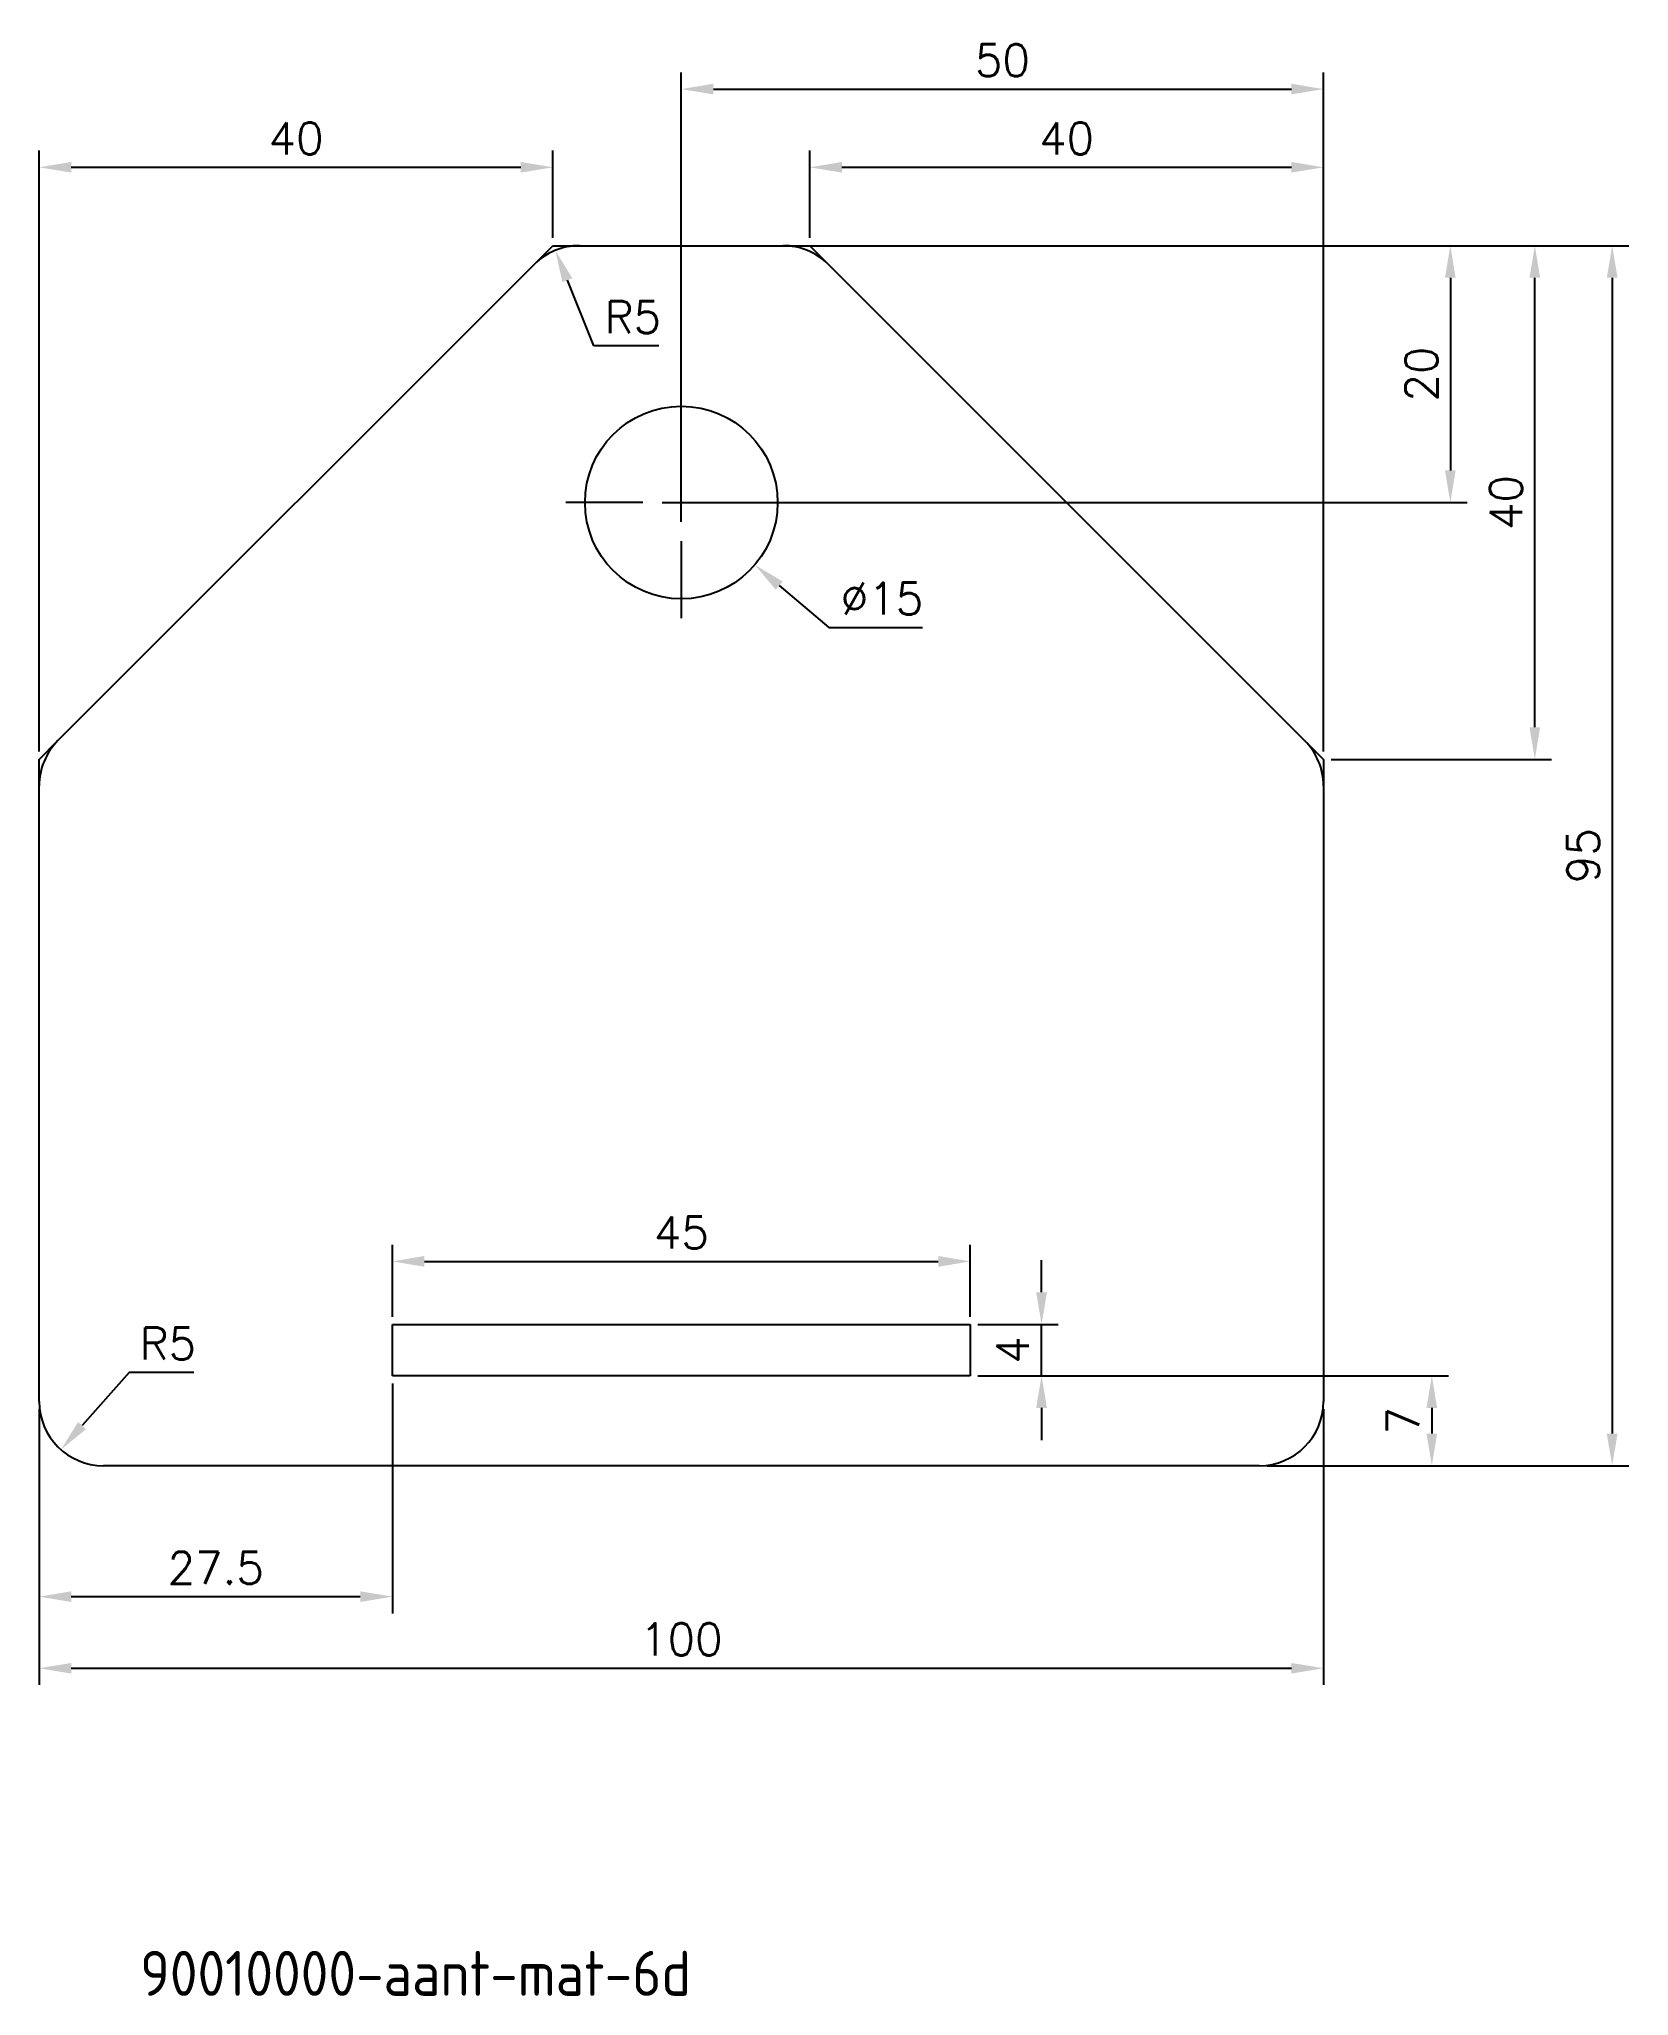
# Model space of a CAD drawing. Extents: x 2724 to 2847, y 46 to 198.
import ezdxf

# ---------------------------------------------------------------- set-up
doc = ezdxf.new("R2010")
doc.units = 0
doc.header["$LTSCALE"] = 0.5
doc.layers.get('DEFPOINTS').update_dxf_attribs({"linetype": 'CONTINUOUS'})
for name, color, linetype in [('50VOL', 13, 'CONTINUOUS'), ('70VOL', 5, 'CONTINUOUS'), ('BRANDLIJN', 93, 'CONTINUOUS')]:
    doc.layers.add(name, color=color, linetype=linetype)
doc.styles.add('ROMANS', font='romans.shx')
doc.styles.get("Standard").update_dxf_attribs({"font": 'isocp.shx'})
doc.dimstyles.new('1_OP_01$0', dxfattribs={"dimtxt": 2.5, "dimasz": 2.5, "dimexe": 1.3, "dimexo": 0.6, "dimgap": 1, "dimtad": 1, "dimdec": 1, "dimdsep": 46, "dimtxsty": 'ROMANS', "dimcen": 2.5, "dimclrd": 150, "dimclre": 150, "dimclrt": 5, "dimadec": 0, "dimazin": 0, "dimtfac": 1, "dimtdec": 1, "dimtmove": 0, "dimatfit": 3, "dimfxl": 0, "dimtolj": 1, "dimtzin": 0, "dimarcsym": 0})
doc.dimstyles.new('1_OP_01$3', dxfattribs={"dimtxt": 2.5, "dimasz": 2.5, "dimexe": 1.3, "dimexo": 0.6, "dimgap": 1, "dimtad": 1, "dimtoh": 1, "dimdec": 1, "dimdsep": 46, "dimtxsty": 'ROMANS', "dimcen": -1.5, "dimclrd": 150, "dimclre": 150, "dimclrt": 5, "dimadec": 0, "dimazin": 0, "dimtfac": 1, "dimtdec": 1, "dimtofl": 0, "dimtmove": 0, "dimatfit": 0, "dimfxl": 0, "dimtolj": 1, "dimtzin": 0, "dimarcsym": 0})
doc.dimstyles.new('1_OP_01$4', dxfattribs={"dimtxt": 2.5, "dimasz": 2.5, "dimexe": 1.3, "dimexo": 0.6, "dimgap": 1, "dimtad": 1, "dimtoh": 1, "dimdec": 1, "dimdsep": 46, "dimtxsty": 'ROMANS', "dimcen": 1, "dimclrd": 150, "dimclre": 150, "dimclrt": 5, "dimadec": 0, "dimazin": 0, "dimtfac": 1, "dimtdec": 1, "dimtofl": 0, "dimtmove": 0, "dimatfit": 3, "dimfxl": 0, "dimtolj": 1, "dimtzin": 0, "dimarcsym": 0})

# ---------------------------------------------------------------- blocks, each defined once
blk = doc.blocks.new('*D1')
at = {"layer": '70VOL', "color": 150, "lineweight": -2}
for p, q in [((2723.6, 91.36), (2723.6, 69.89)), ((2823.6, 91.36), (2823.6, 69.89)), ((2726.1, 71.19), (2821.1, 71.19))]:
    blk.add_line(p, q, dxfattribs=at)
at = {"layer": '70VOL', "color": 150}
for points in [[(2726.1, 71.6), (2726.1, 70.77), (2723.6, 71.19)], [(2821.1, 71.6), (2821.1, 70.77), (2823.6, 71.19)]]:
    blk.add_solid(points, dxfattribs=at)
at = {"layer": 'DEFPOINTS', "color": 0}
for p in [(2723.6, 91.96), (2823.6, 91.96), (2823.6, 71.19)]:
    blk.add_point(p, dxfattribs=at)
at = {"layer": '70VOL', "color": 5, "insert": (2773.6, 73.44), "char_height": 2.5, "attachment_point": 5, "style": 'ROMANS'}
blk.add_mtext('\\A1;100', dxfattribs=at)
blk = doc.blocks.new('*D2')
at = {"layer": '70VOL', "color": 150, "lineweight": -2}
for p, q in [((2751.1, 98.56), (2751.1, 104.17)), ((2796.1, 98.56), (2796.1, 104.17)), ((2753.6, 102.87), (2793.6, 102.87))]:
    blk.add_line(p, q, dxfattribs=at)
at = {"layer": '70VOL', "color": 150}
for points in [[(2753.6, 103.29), (2753.6, 102.45), (2751.1, 102.87)], [(2793.6, 103.29), (2793.6, 102.45), (2796.1, 102.87)]]:
    blk.add_solid(points, dxfattribs=at)
at = {"layer": 'DEFPOINTS', "color": 0}
for p in [(2796.1, 102.87), (2751.1, 97.96), (2796.1, 97.96)]:
    blk.add_point(p, dxfattribs=at)
at = {"layer": '70VOL', "color": 5, "insert": (2773.6, 105.12), "char_height": 2.5, "attachment_point": 5, "style": 'ROMANS'}
blk.add_mtext('\\A1;45', dxfattribs=at)
blk = doc.blocks.new('*D3')
at = {"layer": '70VOL', "color": 150, "lineweight": -2}
for p, q in [((2801.65, 100.46), (2801.65, 102.96)), ((2796.7, 97.96), (2802.95, 97.96)), ((2801.65, 93.96), (2801.65, 97.96)), ((2796.7, 93.96), (2802.95, 93.96)), ((2801.65, 91.46), (2801.65, 88.96))]:
    blk.add_line(p, q, dxfattribs=at)
at = {"layer": '70VOL', "color": 150}
for points in [[(2801.23, 100.46), (2802.07, 100.46), (2801.65, 97.96)], [(2801.23, 91.46), (2802.07, 91.46), (2801.65, 93.96)]]:
    blk.add_solid(points, dxfattribs=at)
at = {"layer": 'DEFPOINTS', "color": 0}
for p in [(2796.1, 97.96), (2801.65, 97.96), (2796.1, 93.96)]:
    blk.add_point(p, dxfattribs=at)
at = {"layer": '70VOL', "color": 5, "insert": (2799.4, 95.96), "char_height": 2.5, "attachment_point": 5, "rotation": 90, "style": 'ROMANS'}
blk.add_mtext('\\A1;4', dxfattribs=at)
blk = doc.blocks.new('*D4')
at = {"layer": '70VOL', "color": 150, "lineweight": -2}
for p, q in [((2751.1, 93.36), (2751.1, 75.46)), ((2723.6, 90.76), (2723.6, 75.46)), ((2748.6, 76.76), (2726.1, 76.76))]:
    blk.add_line(p, q, dxfattribs=at)
at = {"layer": '70VOL', "color": 150}
for points in [[(2726.1, 77.18), (2726.1, 76.35), (2723.6, 76.76)], [(2748.6, 77.18), (2748.6, 76.35), (2751.1, 76.76)]]:
    blk.add_solid(points, dxfattribs=at)
at = {"layer": 'DEFPOINTS', "color": 0}
for p in [(2751.1, 93.96), (2723.6, 91.36), (2723.6, 76.76)]:
    blk.add_point(p, dxfattribs=at)
at = {"layer": '70VOL', "color": 5, "insert": (2737.35, 79.01), "char_height": 2.5, "attachment_point": 5, "style": 'ROMANS'}
blk.add_mtext('\\A1;27.5', dxfattribs=at)
blk = doc.blocks.new('*D5')
at = {"layer": '70VOL', "color": 150, "lineweight": -2}
for p, q in [((2796.7, 93.96), (2833.34, 93.96)), ((2832.04, 91.46), (2832.04, 89.46)), ((2819.2, 86.96), (2833.34, 86.96))]:
    blk.add_line(p, q, dxfattribs=at)
at = {"layer": '70VOL', "color": 150}
for points in [[(2831.62, 91.46), (2832.45, 91.46), (2832.04, 93.96)], [(2831.62, 89.46), (2832.45, 89.46), (2832.04, 86.96)]]:
    blk.add_solid(points, dxfattribs=at)
at = {"layer": 'DEFPOINTS', "color": 0}
for p in [(2796.1, 93.96), (2818.6, 86.96), (2832.04, 86.96)]:
    blk.add_point(p, dxfattribs=at)
at = {"layer": '70VOL', "color": 5, "insert": (2829.79, 90.46), "char_height": 2.5, "attachment_point": 5, "rotation": 90, "style": 'ROMANS'}
blk.add_mtext('\\A1;7', dxfattribs=at)
blk = doc.blocks.new('*D6')
at = {"layer": '70VOL', "color": 150, "lineweight": -2}
for p, q in [((2773.6, 164.96), (2773.6, 170.96)), ((2773.6, 160.46), (2773.6, 163.46)), ((2770.6, 161.96), (2764.6, 161.96)), ((2772.1, 161.96), (2775.1, 161.96)), ((2776.6, 161.96), (2782.6, 161.96)), ((2773.6, 158.96), (2773.6, 152.96)), ((2781.22, 155.49), (2785.08, 152.23)), ((2785.08, 152.23), (2792.38, 152.23))]:
    blk.add_line(p, q, dxfattribs=at)
at = {"layer": '70VOL', "color": 150}
blk.add_solid([(2781.49, 155.81), (2780.95, 155.17), (2779.32, 157.11)], dxfattribs=at)
at = {"layer": 'DEFPOINTS', "color": 0}
for p in [(2767.88, 166.81), (2779.32, 157.11)]:
    blk.add_point(p, dxfattribs=at)
at = {"layer": '70VOL', "color": 5, "insert": (2789.23, 154.48), "char_height": 2.5, "attachment_point": 5, "style": 'ROMANS'}
blk.add_mtext('\\A1;∅15', dxfattribs=at)
blk = doc.blocks.new('*D7')
at = {"layer": '70VOL', "color": 150, "lineweight": -2}
for p, q in [((2783.6, 182.56), (2783.6, 189.36)), ((2823.6, 142.56), (2823.6, 189.36)), ((2786.1, 188.06), (2821.1, 188.06))]:
    blk.add_line(p, q, dxfattribs=at)
at = {"layer": '70VOL', "color": 150}
for points in [[(2786.1, 188.48), (2786.1, 187.65), (2783.6, 188.06)], [(2821.1, 188.48), (2821.1, 187.65), (2823.6, 188.06)]]:
    blk.add_solid(points, dxfattribs=at)
at = {"layer": 'DEFPOINTS', "color": 0}
for p in [(2823.6, 188.06), (2783.6, 181.96), (2823.6, 141.96)]:
    blk.add_point(p, dxfattribs=at)
at = {"layer": '70VOL', "color": 5, "insert": (2803.6, 190.31), "char_height": 2.5, "attachment_point": 5, "style": 'ROMANS'}
blk.add_mtext('\\A1;40', dxfattribs=at)
blk = doc.blocks.new('*D8')
at = {"layer": '70VOL', "color": 150, "lineweight": -2}
for p, q in [((2784.2, 181.96), (2834.78, 181.96)), ((2833.48, 179.46), (2833.48, 164.46)), ((2774.2, 161.96), (2834.78, 161.96))]:
    blk.add_line(p, q, dxfattribs=at)
at = {"layer": '70VOL', "color": 150}
for points in [[(2833.06, 179.46), (2833.89, 179.46), (2833.48, 181.96)], [(2833.06, 164.46), (2833.89, 164.46), (2833.48, 161.96)]]:
    blk.add_solid(points, dxfattribs=at)
at = {"layer": 'DEFPOINTS', "color": 0}
for p in [(2783.6, 181.96), (2773.6, 161.96), (2833.48, 161.96)]:
    blk.add_point(p, dxfattribs=at)
at = {"layer": '70VOL', "color": 5, "insert": (2831.23, 171.96), "char_height": 2.5, "attachment_point": 5, "rotation": 90, "style": 'ROMANS'}
blk.add_mtext('\\A1;20', dxfattribs=at)
blk = doc.blocks.new('*D9')
at = {"layer": '70VOL', "color": 150, "lineweight": -2}
for p, q in [((2773.6, 162.56), (2773.6, 195.45)), ((2823.6, 142.56), (2823.6, 195.45)), ((2776.1, 194.15), (2821.1, 194.15))]:
    blk.add_line(p, q, dxfattribs=at)
at = {"layer": '70VOL', "color": 150}
for points in [[(2776.1, 194.57), (2776.1, 193.74), (2773.6, 194.15)], [(2821.1, 194.57), (2821.1, 193.74), (2823.6, 194.15)]]:
    blk.add_solid(points, dxfattribs=at)
at = {"layer": 'DEFPOINTS', "color": 0}
for p in [(2823.6, 194.15), (2773.6, 161.96), (2823.6, 141.96)]:
    blk.add_point(p, dxfattribs=at)
at = {"layer": '70VOL', "color": 5, "insert": (2798.6, 196.4), "char_height": 2.5, "attachment_point": 5, "style": 'ROMANS'}
blk.add_mtext('\\A1;50', dxfattribs=at)
blk = doc.blocks.new('*D10')
at = {"layer": '70VOL', "color": 150, "lineweight": -2}
for p, q in [((2784.2, 181.96), (2841.36, 181.96)), ((2840.06, 144.46), (2840.06, 179.46)), ((2824.2, 141.96), (2841.36, 141.96))]:
    blk.add_line(p, q, dxfattribs=at)
at = {"layer": '70VOL', "color": 150}
for points in [[(2839.64, 179.46), (2840.47, 179.46), (2840.06, 181.96)], [(2839.64, 144.46), (2840.47, 144.46), (2840.06, 141.96)]]:
    blk.add_solid(points, dxfattribs=at)
at = {"layer": 'DEFPOINTS', "color": 0}
for p in [(2783.6, 181.96), (2840.06, 181.96), (2823.6, 141.96)]:
    blk.add_point(p, dxfattribs=at)
at = {"layer": '70VOL', "color": 5, "insert": (2837.81, 161.96), "char_height": 2.5, "attachment_point": 5, "rotation": 90, "style": 'ROMANS'}
blk.add_mtext('\\A1;40', dxfattribs=at)
blk = doc.blocks.new('*D11')
at = {"layer": '70VOL', "color": 150, "lineweight": -2}
for p, q in [((2766.8, 174.15), (2764.73, 179.27)), ((2771.85, 174.15), (2766.8, 174.15))]:
    blk.add_line(p, q, dxfattribs=at)
at = {"layer": '70VOL', "color": 150}
blk.add_solid([(2765.11, 179.43), (2764.34, 179.12), (2763.79, 181.59)], dxfattribs=at)
at = {"layer": 'DEFPOINTS', "color": 0}
for p in [(2763.79, 181.59), (2765.67, 176.96)]:
    blk.add_point(p, dxfattribs=at)
at = {"layer": '70VOL', "color": 5, "insert": (2769.83, 176.4), "char_height": 2.5, "attachment_point": 5, "style": 'ROMANS'}
blk.add_mtext('\\A1;R5', dxfattribs=at)
blk = doc.blocks.new('*D12')
at = {"layer": '70VOL', "color": 150, "lineweight": -2}
for p, q in [((2782.12, 181.96), (2847.38, 181.96)), ((2846.08, 179.46), (2846.08, 89.46)), ((2819.8, 86.96), (2847.38, 86.96))]:
    blk.add_line(p, q, dxfattribs=at)
at = {"layer": '70VOL', "color": 150}
for points in [[(2845.66, 179.46), (2846.5, 179.46), (2846.08, 181.96)], [(2845.66, 89.46), (2846.5, 89.46), (2846.08, 86.96)]]:
    blk.add_solid(points, dxfattribs=at)
at = {"layer": 'DEFPOINTS', "color": 0}
for p in [(2781.52, 181.96), (2819.2, 86.96), (2846.08, 86.96)]:
    blk.add_point(p, dxfattribs=at)
at = {"layer": '70VOL', "color": 5, "insert": (2843.83, 134.46), "char_height": 2.5, "attachment_point": 5, "rotation": 90, "style": 'ROMANS'}
blk.add_mtext('\\A1;95', dxfattribs=at)
blk = doc.blocks.new('*D13')
at = {"layer": '70VOL', "color": 150, "lineweight": -2}
for p, q in [((2730.6, 94.22), (2726.94, 90.08)), ((2735.64, 94.22), (2730.6, 94.22))]:
    blk.add_line(p, q, dxfattribs=at)
at = {"layer": '70VOL', "color": 150}
blk.add_solid([(2726.63, 90.36), (2727.25, 89.81), (2725.29, 88.21)], dxfattribs=at)
at = {"layer": 'DEFPOINTS', "color": 0}
for p in [(2728.6, 91.96), (2725.29, 88.21)]:
    blk.add_point(p, dxfattribs=at)
at = {"layer": '70VOL', "color": 5, "insert": (2733.62, 96.47), "char_height": 2.5, "attachment_point": 5, "style": 'ROMANS'}
blk.add_mtext('\\A1;R5', dxfattribs=at)
blk = doc.blocks.new('*D14')
at = {"layer": '70VOL', "color": 150, "lineweight": -2}
for p, q in [((2723.6, 142.56), (2723.6, 189.36)), ((2763.6, 182.56), (2763.6, 189.36)), ((2726.1, 188.06), (2761.1, 188.06))]:
    blk.add_line(p, q, dxfattribs=at)
at = {"layer": '70VOL', "color": 150}
for points in [[(2726.1, 188.48), (2726.1, 187.65), (2723.6, 188.06)], [(2761.1, 188.48), (2761.1, 187.65), (2763.6, 188.06)]]:
    blk.add_solid(points, dxfattribs=at)
at = {"layer": 'DEFPOINTS', "color": 0}
for p in [(2763.6, 188.06), (2763.6, 181.96), (2723.6, 141.96)]:
    blk.add_point(p, dxfattribs=at)
at = {"layer": '70VOL', "color": 5, "insert": (2743.6, 190.31), "char_height": 2.5, "attachment_point": 5, "style": 'ROMANS'}
blk.add_mtext('\\A1;40', dxfattribs=at)

msp = doc.modelspace()

# ---------------------------------------------------------------- linework, layer by layer
at = {"layer": '50VOL'}
for p, q in [((2765.67, 181.96), (2781.52, 181.96)), ((2725.06, 143.42), (2762.13, 180.49)), ((2785.06, 180.49), (2822.13, 143.42)), ((2723.6, 91.96), (2723.6, 139.89)), ((2823.6, 139.89), (2823.6, 91.96)), ((2751.1, 93.96), (2751.1, 97.96)), ((2751.1, 97.96), (2796.1, 97.96)), ((2796.1, 97.96), (2796.1, 93.96)), ((2796.1, 93.96), (2751.1, 93.96)), ((2818.6, 86.96), (2728.6, 86.96))]:
    msp.add_line(p, q, dxfattribs=at)
msp.add_circle((2773.6, 161.96), 7.5, dxfattribs=at)
for centre, start, end in [((2765.67, 176.96), 90, 135), ((2781.52, 176.96), 45, 90), ((2728.6, 139.89), 135, 180), ((2818.6, 139.89), 0, 45), ((2728.6, 91.96), 180, 270), ((2818.6, 91.96), 270, 0)]:
    msp.add_arc(centre, 5, start, end, dxfattribs=at)
at = {"layer": '70VOL'}
for p, q in [((2762.13, 180.49), (2763.6, 181.96)), ((2763.6, 181.96), (2765.67, 181.96)), ((2781.52, 181.96), (2783.6, 181.96)), ((2783.6, 181.96), (2785.06, 180.49)), ((2723.6, 141.96), (2725.06, 143.42)), ((2822.13, 143.42), (2823.6, 141.96)), ((2723.6, 139.89), (2723.6, 141.96)), ((2823.6, 141.96), (2823.6, 139.89))]:
    msp.add_line(p, q, dxfattribs=at)

# ---------------------------------------------------------------- texts
at = {"layer": 'BRANDLIJN', "ltscale": 0.05}
msp.add_text('90010000-aant-mat-6d', height=3.5, dxfattribs=at).set_placement((2731.46, 45.68, 5.4))

# ---------------------------------------------------------------- dimensions: what is measured, and where the dimension line sits
at = {"layer": '70VOL'}
for base, p1, p2, picture, middle in [((2823.6, 194.15), (2773.6, 161.96), (2823.6, 141.96), '*D9', (2798.6, 196.4)), ((2763.6, 188.06), (2723.6, 141.96), (2763.6, 181.96), '*D14', (2743.6, 190.31)), ((2823.6, 188.06), (2783.6, 181.96), (2823.6, 141.96), '*D7', (2803.6, 190.31)), ((2796.1, 102.87), (2751.1, 97.96), (2796.1, 97.96), '*D2', (2773.6, 105.12)), ((2723.6, 76.76), (2751.1, 93.96), (2723.6, 91.36), '*D4', (2737.35, 79.01)), ((2823.6, 71.19), (2723.6, 91.96), (2823.6, 91.96), '*D1', (2773.6, 73.44))]:
    dim = msp.add_linear_dim(base=base, p1=p1, p2=p2, dimstyle='1_OP_01$0', dxfattribs=at)
    dim.commit()
    dim.dimension.update_dxf_attribs({"geometry": picture, "text_midpoint": middle})
for center, mpoint, picture, middle in [((2765.67, 176.96), (2763.79, 181.59), '*D11', (2769.83, 174.15)), ((2728.6, 91.96), (2725.29, 88.21), '*D13', (2733.62, 94.22))]:
    dim = msp.add_radius_dim(center=center, mpoint=mpoint, dimstyle='1_OP_01$4', dxfattribs=at)
    dim.commit()
    dim.dimension.update_dxf_attribs({"geometry": picture, "text_midpoint": middle, "dimtype": 164})
for base, p1, p2, picture, middle in [((2833.48, 161.96), (2783.6, 181.96), (2773.6, 161.96), '*D8', (2831.23, 171.96)), ((2846.08, 86.96), (2781.52, 181.96), (2819.2, 86.96), '*D12', (2843.83, 134.46)), ((2840.06, 181.96), (2823.6, 141.96), (2783.6, 181.96), '*D10', (2837.81, 161.96)), ((2801.65, 97.96), (2796.1, 93.96), (2796.1, 97.96), '*D3', (2799.4, 95.96))]:
    dim = msp.add_linear_dim(base=base, p1=p1, p2=p2, angle=90, dimstyle='1_OP_01$0', dxfattribs=at)
    dim.commit()
    dim.dimension.update_dxf_attribs({"geometry": picture, "text_midpoint": middle})
dim = msp.add_diameter_dim_2p(p1=(2767.88, 166.81), p2=(2779.32, 157.11), dimstyle='1_OP_01$3', dxfattribs=at)
dim.commit()
dim.dimension.update_dxf_attribs({"geometry": '*D6', "text_midpoint": (2789.23, 152.23), "dimtype": 163})
dim = msp.add_linear_dim(base=(2832.04, 86.96), p1=(2796.1, 93.96), p2=(2818.6, 86.96), angle=90, dimstyle='1_OP_01$0', dxfattribs=at)
dim.commit()
dim.dimension.update_dxf_attribs({"geometry": '*D5', "text_midpoint": (2832.04, 90.46), "dimtype": 160})

doc.saveas('drawing.dxf')
